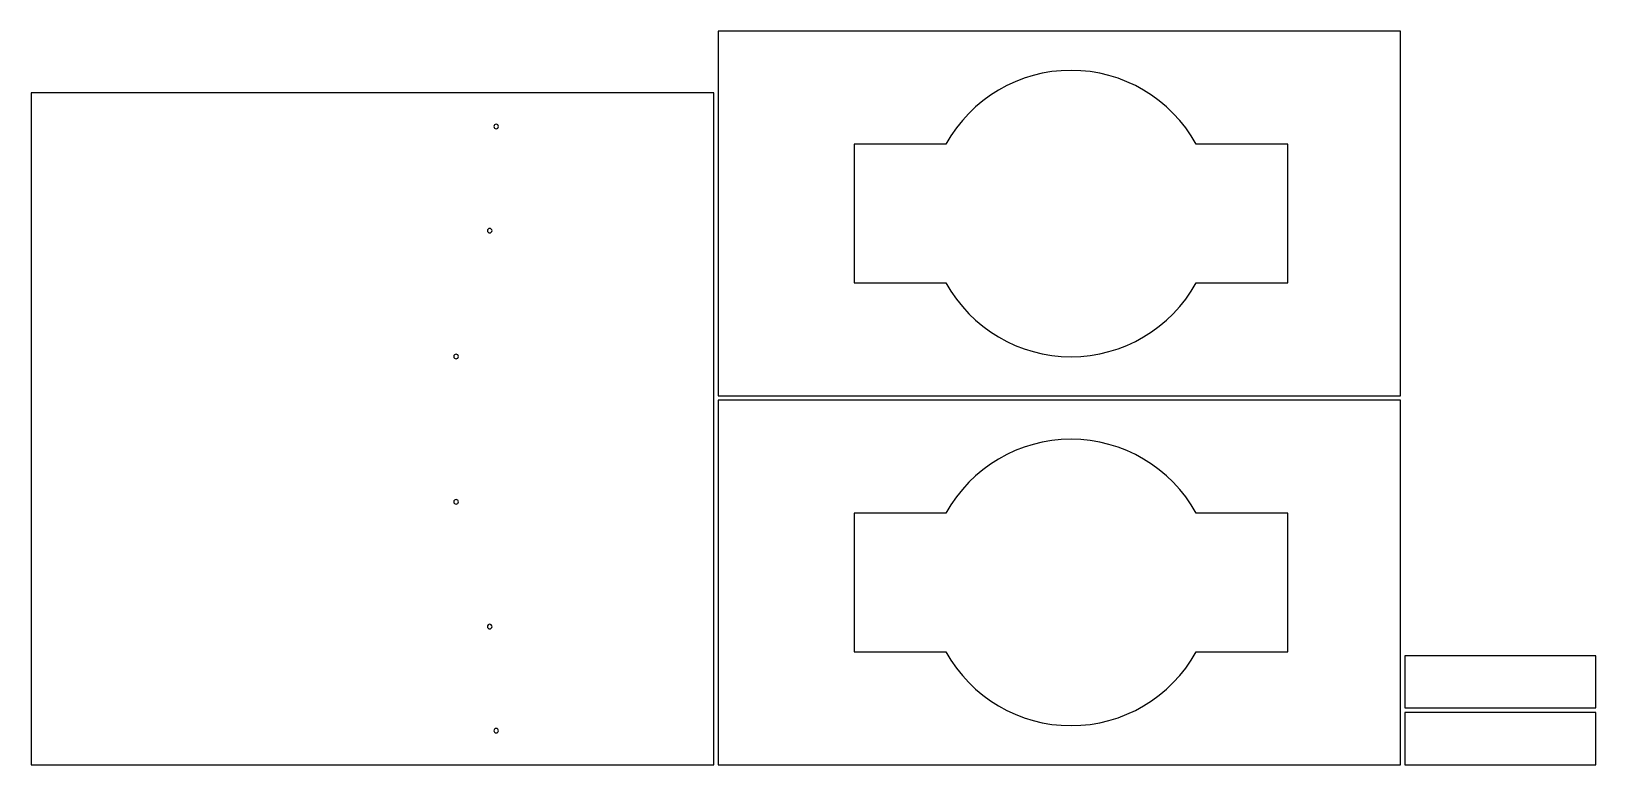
# Model space of a CAD drawing. Extents: x 0.1 to 90.3, y 0.1 to 42.4.
import ezdxf

# ---------------------------------------------------------------- set-up
doc = ezdxf.new("R2010")
doc.units = 0
doc.layers.get('0').update_dxf_attribs({"linetype": 'CONTINUOUS'})

msp = doc.modelspace()

# ---------------------------------------------------------------- linework, layer by layer
for points in [[(39.731, 21.385), (79.081, 21.385), (79.081, 42.385), (39.731, 42.385)], [(0.125, 0.125), (39.475, 0.125), (39.475, 38.835), (0.125, 38.835)], [(39.731, 0.125), (79.081, 0.125), (79.081, 21.125), (39.731, 21.125)], [(79.338, 6.393), (79.338, 3.393), (90.338, 3.393), (90.338, 6.393)], [(79.338, 3.125), (79.338, 0.125), (90.338, 0.125), (90.338, 3.125)]]:
    msp.add_lwpolyline(points, close=True)
for points in [[(72.581, 27.885), (72.581, 35.885), (67.297, 35.885, 0.589015), (52.866, 35.885), (47.581, 35.885), (47.581, 27.885), (52.866, 27.885, 0.589015), (67.297, 27.885)], [(26.801, 36.898, 0.414214), (26.934, 36.765, 0.414214), (27.067, 36.898, 0.414214), (26.934, 37.031, 0.414214)], [(26.426, 30.898, 0.414214), (26.559, 30.765, 0.414214), (26.692, 30.898, 0.414214), (26.559, 31.03, 0.414214)], [(24.489, 23.648, 0.414214), (24.622, 23.515, 0.414214), (24.755, 23.648, 0.414214), (24.622, 23.78, 0.414214)], [(72.581, 6.625), (72.581, 14.625), (67.297, 14.625, 0.589015), (52.866, 14.625), (47.581, 14.625), (47.581, 6.625), (52.866, 6.625, 0.589015), (67.297, 6.625)], [(24.489, 15.273, 0.414214), (24.622, 15.14, 0.414214), (24.755, 15.273, 0.414214), (24.622, 15.405, 0.414214)], [(26.426, 8.085, 0.414214), (26.559, 7.952, 0.414214), (26.692, 8.085, 0.414214), (26.559, 8.218, 0.414214)], [(26.801, 2.085, 0.414214), (26.934, 1.952, 0.414214), (27.067, 2.085, 0.414214), (26.934, 2.218, 0.414214)]]:
    msp.add_lwpolyline(points, format="xyb", close=True)

doc.saveas('drawing.dxf')
